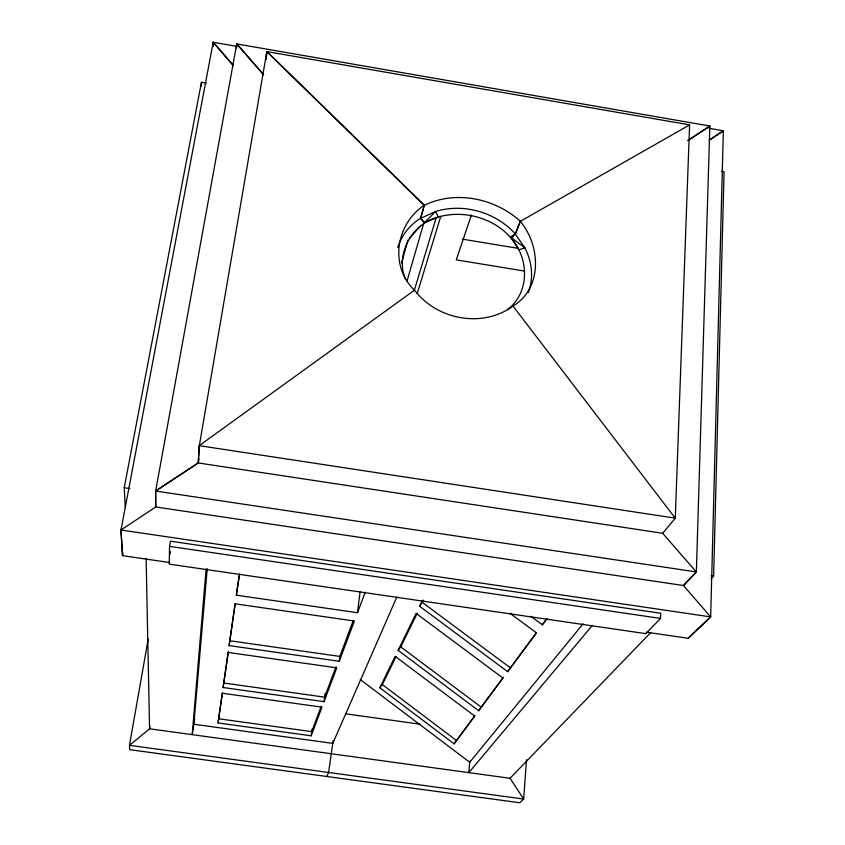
<?xml version="1.0" encoding="UTF-8"?>
<svg xmlns="http://www.w3.org/2000/svg" width="845" height="845" viewBox="0 0 845 845"><rect width="100%" height="100%" fill="white"/><g stroke="black" fill="none" stroke-linecap="round" stroke-linejoin="round"><path stroke-width="1.27" d="M169.549 546.356L169.232 564.133L645.897 633.655L660.494 618.413L660.695 613.259L170.458 541.18L169.549 546.356L660.494 618.413M170.204 553.971L170.257 551.415M646.362 632.176L688.168 638.292L710.666 616.934L723.341 130.806L709.092 128.303M710.972 578.762L713.624 576.068L724.049 171.736L721.746 171.345M169.57 562.527L122.536 555.661L120.951 530.016L155.723 506.968L683.478 585.532L696.364 571.991L709.842 126.085L687.946 140.502M263.577 74.677L236.758 43.877L155.66 491.008L155.723 506.968L155.596 491.04L198.226 462.954L662.66 533.279L675.271 518.207L689.594 124.954M201.3 86.074L201.448 82.282L206.317 83.106M212.993 46.137L213.183 42.25L236.579 46.338M213.014 46.169L213.204 42.282L233.389 65.583L213.204 42.282L120.993 529.984L122.536 555.661L123.021 553.063M198.226 462.954L199.23 445.664L414.451 290.205C389.218 265.848 395.904 224.02 424.306 205.208L266.84 51.503L199.325 445.632L198.29 462.933L155.66 491.008M236.473 47.816L236.758 43.877M236.515 47.88L236.801 43.94L709.895 126.042L687.999 140.45M526.53 759.613L523.657 799.064L519.738 802.75L129.771 749.684L129.465 745.343L148.192 639.105M206.106 568.991L192.206 734.654L194.709 719.074M207.226 568.738L193.875 724.239L332.803 743.389L396.812 597.077M469.831 761.06L468.817 772.636L592.398 625.374M266.133 59.234L266.893 51.608L689.678 124.88L520.288 221.358L515.239 234.033L510.317 237.382C529.012 257.07 530.396 292.539 507.486 309.524M266.08 59.139L266.84 51.503M239.293 574.589L236.346 595.176L357.509 612.731L360.086 591.511M333.11 740.896L328.599 772.478L326.751 776.492M339.246 661.276L354.393 621.033L235.111 603.805L229.122 645.622L339.246 661.276L339.848 656.428L353.178 620.758M324.047 701.646L336.775 667.846L228.15 652.446L223.122 687.524L324.047 701.646L325.114 693.322M311.192 735.815L321.977 707.159L222.309 693.238L218.052 722.95L311.192 735.815L312.069 729.066M218.052 722.95L222.436 692.689M223.122 687.524L228.351 651.432M229.122 645.622L235.185 603.71M236.346 595.176L239.631 573.924M198.29 462.933L198.955 459.036M150.009 726.214L149.565 728.802L129.465 745.343L523.657 799.064L510.053 778.298L149.565 728.802L146.132 558.534M125.24 507.106L124.226 487.745L201.448 82.282M401.628 262.89L407.945 240.054M420.588 218.38L424.253 205.367C455.592 189.935 494.938 198.3 520.372 221.253L515.408 234.012L510.496 237.297C489.139 213.806 452.138 207.236 424.306 222.826L420.588 218.38L435.555 211.504A69.174 59.224 19 0 1 515.408 234.012M397.731 247.553A69.163 59.351 19.1 0 1 420.673 218.179L424.306 205.208M407.026 281.089L423.82 222.953M414.198 290.764L436.21 217.556M417.282 293.31L440.773 216.331M471.425 214.968L456.268 259.859L524.713 271.108M321.195 706.325L311.731 731.633L218.697 718.768M336.004 666.705L324.628 697.157L223.819 683.024M357.509 612.731L365.22 592.239M379.849 687.798L395.164 656.375L474.7 716.053L454.082 743.832L379.849 687.798L382.32 684.577L396.073 656.47M398.111 650.344L416.11 613.407L502.912 678.017L478.65 710.719L398.111 650.344L400.752 646.9L417.24 613.227M509.926 613.259L536.438 632.81L507.623 671.659L419.606 606.235L422.489 600.309M419.606 606.235L423.599 600.214M530.776 616.269L542.384 624.804L546.05 619.628M454.082 743.832L474.943 715.652M478.65 710.719L503.366 677.331M486.371 700.135L487.84 698.118M507.623 671.659L536.279 632.968M542.384 624.804L547.064 618.487M583.071 623.821L469.725 762.264L360.276 679.57M409.656 238.121L420.768 225.562M662.66 533.279L696.364 571.991L683.478 585.532L710.666 616.934M510.053 778.298L650.576 632.725M688.168 638.292L710.634 616.892L120.951 530.016M512.989 306.165C482.432 328.42 436.865 319.864 414.462 290.057M510.496 237.297L513.38 236.653M345.753 713.824L420.176 724.207M229.872 640.753L339.848 656.428M155.596 491.04L696.301 571.938M124.226 487.745L129.739 488.568M711.036 575.677L713.624 576.068M199.23 445.664L675.187 518.143M462.395 239.135L518.238 248.377M422.468 602.538L510.401 667.846M400.752 646.9L481.238 707.18M382.32 684.577L456.49 740.526M266.893 51.608L424.253 205.367M420.673 218.179L424.866 222.943C406.741 234.414 397.129 258.496 405.22 278.808M236.801 43.94L263.619 74.761M675.271 518.207L513.021 306.07C542.691 288.103 540.694 245.568 520.288 221.358M515.239 234.033L524.819 247.828A69.174 59.213 19.4 0 1 528.305 292.56M435.555 211.504L424.306 222.826L438.375 216.933L435.555 211.504M723.373 130.785L709.198 140.164L723.341 130.806M524.819 247.828L518.946 249.856L510.824 237.265L524.819 247.828"/></g></svg>
